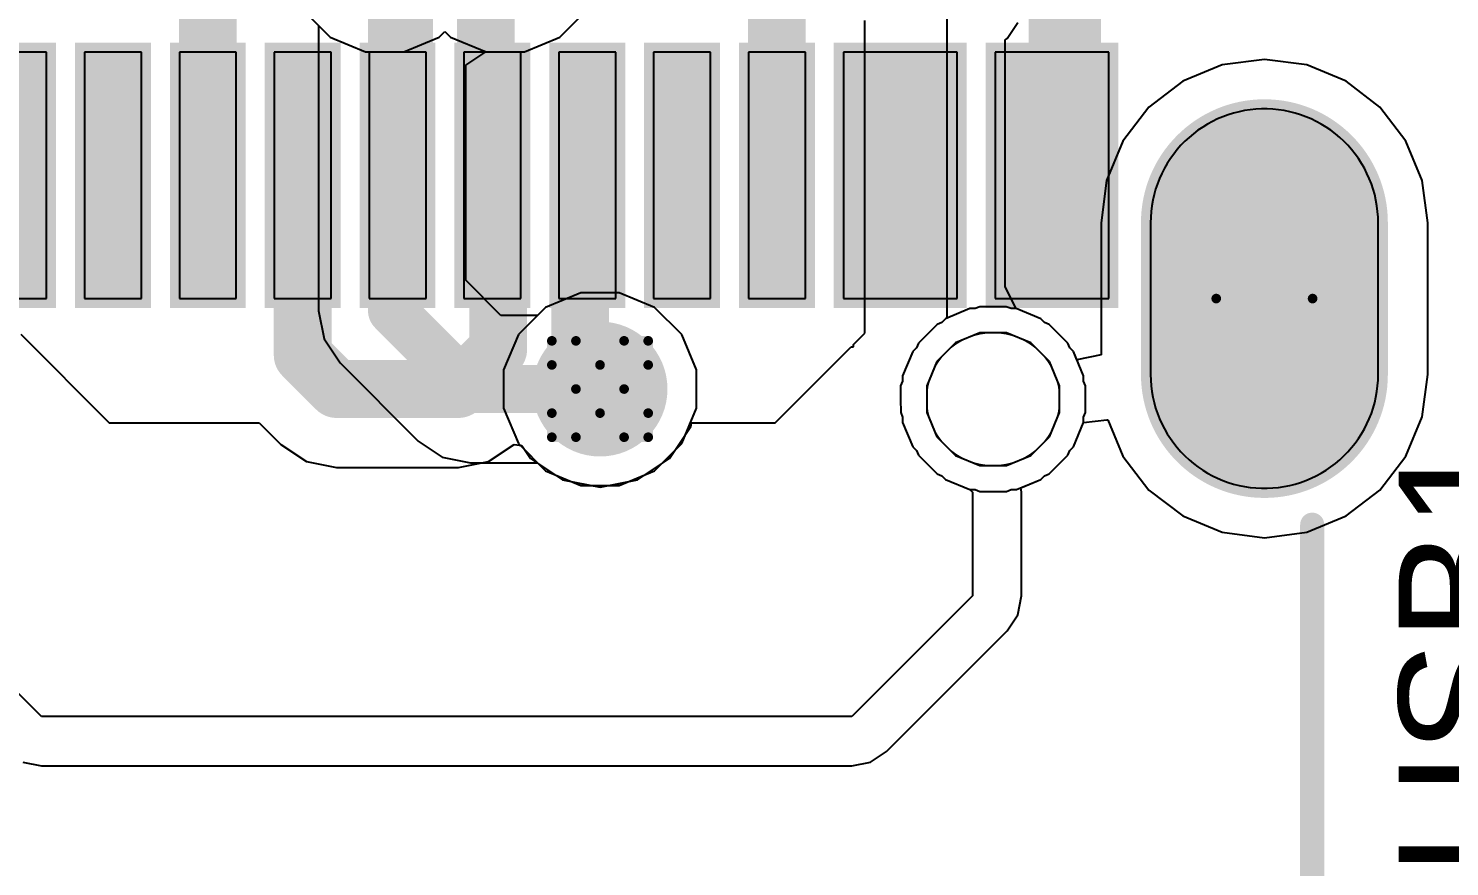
# Model space of a CAD drawing. Header units: inches. Extents: x -13 to 356, y -4 to 120.
# Drawn here: x 8.63 to 16.12, y -0.31 to 4.11 of the extents above; entities that cross this region are included whole.
import ezdxf

# ---------------------------------------------------------------- set-up
doc = ezdxf.new("R2010")
doc.units = ezdxf.units.IN
for name, color, linetype in [('Bottom Layer', 5, 'Continuous'), ('Bottom Solder', 6, 'Continuous'), ('Dimensions', 6, 'Continuous'), ('Drill Drawing', 1, 'Continuous'), ('GND', 16, 'Continuous'), ('Multi-Layer', 9, 'Continuous'), ('Pad Holes', 156, 'Continuous'), ('POWER', 76, 'Continuous'), ('Top Layer', 1, 'Continuous'), ('Top Overlay', 2, 'Continuous'), ('Top Paste', 8, 'Continuous'), ('Top Solder', 216, 'Continuous'), ('Via Holes', 16, 'Continuous')]:
    doc.layers.add(name, color=color, linetype=linetype)
doc.styles.add('Arial', font='', dxfattribs={"height": 0.2})
doc.styles.get('Arial').set_extended_font_data('Arial')

# ---------------------------------------------------------------- blocks, each defined once
blk = doc.blocks.new('KH_TYPE_C_16P_15')
at = {"layer": 'Bottom Layer'}
h = blk.add_hatch(color=5, dxfattribs=at)
edge = h.paths.add_edge_path()
edge.add_arc((4.32, 1.365), 0.6, 180, 360)
edge.add_line((4.92, 1.365), (4.92, 2.165))
edge.add_arc((4.32, 2.165), 0.6, 0, 180)
edge.add_line((3.72, 2.165), (3.72, 1.365))
at = {"layer": 'Bottom Solder'}
h = blk.add_hatch(color=6, dxfattribs=at)
edge = h.paths.add_edge_path()
edge.add_arc((4.32, 1.365), 0.6508, 180, 360)
edge.add_line((4.9708, 1.365), (4.9708, 2.165))
edge.add_arc((4.32, 2.165), 0.6508, 0, 180)
edge.add_line((3.6692, 2.165), (3.6692, 1.365))
at = {"layer": 'GND'}
h = blk.add_hatch(color=16, dxfattribs=at)
edge = h.paths.add_edge_path()
edge.add_arc((4.32, 1.365), 0.6, 180, 360)
edge.add_line((4.92, 1.365), (4.92, 2.165))
edge.add_arc((4.32, 2.165), 0.6, 0, 180)
edge.add_line((3.72, 2.165), (3.72, 1.365))
at = {"layer": 'Multi-Layer'}
h = blk.add_hatch(color=9, dxfattribs=at)
edge = h.paths.add_edge_path()
edge.add_arc((4.32, 1.365), 0.6, 180, 360)
edge.add_line((4.92, 1.365), (4.92, 2.165))
edge.add_arc((4.32, 2.165), 0.6, 0, 180)
edge.add_line((3.72, 2.165), (3.72, 1.365))
at = {"layer": 'Pad Holes'}
h = blk.add_hatch(color=7, dxfattribs=at)
edge = h.paths.add_edge_path()
edge.add_arc((4.3201, 1.2652), 0.35, 180, 360)
edge.add_line((4.6701, 1.2652), (4.6701, 2.2652))
edge.add_arc((4.3201, 2.2652), 0.35, 0, 180)
edge.add_line((3.9701, 2.2652), (3.9701, 1.2652))
at = {"layer": 'POWER'}
h = blk.add_hatch(color=76, dxfattribs=at)
edge = h.paths.add_edge_path()
edge.add_arc((4.32, 1.365), 0.6, 180, 360)
edge.add_line((4.92, 1.365), (4.92, 2.165))
edge.add_arc((4.32, 2.165), 0.6, 0, 180)
edge.add_line((3.72, 2.165), (3.72, 1.365))
at = {"layer": 'Top Layer'}
for points in [[(-2.4, 3.065), (-2.1, 3.065), (-2.1, 1.765), (-2.4, 1.765)], [(-1.9001, 3.065), (-1.6001, 3.065), (-1.6001, 1.765), (-1.9001, 1.765)], [(-1.4, 3.065), (-1.1, 3.065), (-1.1, 1.765), (-1.4, 1.765)], [(-0.9001, 3.065), (-0.6001, 3.065), (-0.6001, 1.765), (-0.9001, 1.765)], [(-0.4, 3.065), (-0.1, 3.065), (-0.1, 1.765), (-0.4, 1.765)], [(0.0999, 3.065), (0.3999, 3.065), (0.3999, 1.765), (0.0999, 1.765)], [(0.6, 3.065), (0.9, 3.065), (0.9, 1.765), (0.6, 1.765)], [(1.0996, 3.065), (1.3996, 3.065), (1.3996, 1.765), (1.0996, 1.765)], [(1.6, 3.065), (1.9, 3.065), (1.9, 1.765), (1.6, 1.765)], [(2.0999, 3.0648), (2.3999, 3.0648), (2.3999, 1.7648), (2.0999, 1.7648)], [(2.4001, 3.0648), (2.7001, 3.0648), (2.7001, 1.7648), (2.4001, 1.7648)], [(2.9, 3.065), (3.2, 3.065), (3.2, 1.765), (2.9, 1.765)], [(3.2, 3.065), (3.5, 3.065), (3.5, 1.765), (3.2, 1.765)]]:
    blk.add_hatch(color=1, dxfattribs=at).paths.add_polyline_path(points)
h = blk.add_hatch(color=1, dxfattribs=at)
edge = h.paths.add_edge_path()
edge.add_arc((4.32, 1.365), 0.6, 180, 360)
edge.add_line((4.92, 1.365), (4.92, 2.165))
edge.add_arc((4.32, 2.165), 0.6, 0, 180)
edge.add_line((3.72, 2.165), (3.72, 1.365))
at = {"layer": 'Top Solder'}
for points in [[(-2.45, 3.115), (-2.05, 3.115), (-2.05, 1.715), (-2.45, 1.715)], [(-1.9501, 3.115), (-1.5501, 3.115), (-1.5501, 1.715), (-1.9501, 1.715)], [(-1.45, 3.115), (-1.05, 3.115), (-1.05, 1.715), (-1.45, 1.715)], [(-0.9501, 3.115), (-0.5501, 3.115), (-0.5501, 1.715), (-0.9501, 1.715)], [(-0.45, 3.115), (-0.05, 3.115), (-0.05, 1.715), (-0.45, 1.715)], [(0.0499, 3.115), (0.4499, 3.115), (0.4499, 1.715), (0.0499, 1.715)], [(0.55, 3.115), (0.95, 3.115), (0.95, 1.715), (0.55, 1.715)], [(1.0496, 3.115), (1.4496, 3.115), (1.4496, 1.715), (1.0496, 1.715)], [(1.55, 3.115), (1.95, 3.115), (1.95, 1.715), (1.55, 1.715)], [(2.0499, 3.1148), (2.4499, 3.1148), (2.4499, 1.7148), (2.0499, 1.7148)], [(2.3501, 3.1148), (2.7501, 3.1148), (2.7501, 1.7148), (2.3501, 1.7148)], [(2.85, 3.115), (3.25, 3.115), (3.25, 1.715), (2.85, 1.715)], [(3.15, 3.115), (3.55, 3.115), (3.55, 1.715), (3.15, 1.715)]]:
    blk.add_hatch(color=216, dxfattribs=at).paths.add_polyline_path(points)
h = blk.add_hatch(color=216, dxfattribs=at)
edge = h.paths.add_edge_path()
edge.add_arc((4.32, 1.365), 0.6508, 180, 360)
edge.add_line((4.9708, 1.365), (4.9708, 2.165))
edge.add_arc((4.32, 2.165), 0.6508, 0, 180)
edge.add_line((3.6692, 2.165), (3.6692, 1.365))
at = {"layer": 'Dimensions'}
for points in [[(3.24, 1.2349, 0.00508, 0.00508, 1), (2.54, 1.2349, 0.00508, 0.00508, 1)], [(2.5387, 1.2349, 0.00254, 0.00254, 1), (2.5412, 1.2349, 0.00254, 0.00254, 1)], [(3.2387, 1.2349, 0.00254, 0.00254, 1), (3.2413, 1.2349, 0.00254, 0.00254, 1)]]:
    blk.add_lwpolyline(points, format="xyseb", close=True, dxfattribs=at)
at = {"layer": 'Multi-Layer'}
for p, q in [((2.8202, 1.585), (2.6916, 1.5316)), ((2.9595, 1.585), (2.8202, 1.585)), ((3.0882, 1.5317), (2.9595, 1.585)), ((2.6916, 1.5316), (2.5931, 1.4332)), ((3.1867, 1.4332), (3.0882, 1.5317)), ((2.5931, 1.4332), (2.5398, 1.3045)), ((3.24, 1.3046), (3.1867, 1.4332)), ((2.5398, 1.3045), (2.5398, 1.2348)), ((3.24, 1.2349), (3.24, 1.3046)), ((2.5398, 1.2348), (2.5399, 1.1652)), ((3.24, 1.2349), (3.24, 1.2349)), ((3.24, 1.1653), (3.24, 1.2349)), ((2.5399, 1.1652), (2.5932, 1.0366)), ((3.1867, 1.0366), (3.24, 1.1653)), ((2.5932, 1.0366), (2.6917, 0.9381)), ((3.0883, 0.9381), (3.1867, 1.0366)), ((2.6917, 0.9381), (2.8203, 0.8848)), ((2.9596, 0.8848), (3.0883, 0.9381)), ((2.8203, 0.8848), (2.9596, 0.8848))]:
    blk.add_line(p, q, dxfattribs=at)
at = {"layer": 'Top Overlay'}
blk.add_lwpolyline([(4.5719, -1.3232, 0.127, 0.127, 0), (4.5719, 0.5731, 0.127, 0.127, 0)], format="xyseb", dxfattribs=at)
blk.add_lwpolyline([(4.5402, 0.5731, 0.0635, 0.0635, 1), (4.6037, 0.5731, 0.0635, 0.0635, 1)], format="xyseb", close=True, dxfattribs=at)
at = {"layer": 'Top Paste'}
for p, q in [((-2.1, 3.0651), (-2.7, 3.0651)), ((-2.1, 1.7651), (-2.1, 3.0651)), ((-1.6001, 3.0651), (-1.9001, 3.0651)), ((-1.9001, 3.0651), (-1.9001, 1.765)), ((-1.6001, 1.765), (-1.6001, 3.0651)), ((-1.1, 3.0651), (-1.4, 3.0651)), ((-1.4, 3.0651), (-1.4, 1.7651)), ((-1.1, 1.7651), (-1.1, 3.0651)), ((-0.6001, 3.0651), (-0.9001, 3.0651)), ((-0.9001, 3.0651), (-0.9001, 1.7651)), ((-0.6001, 1.7651), (-0.6001, 3.0651)), ((-0.1, 3.0651), (-0.4, 3.0651)), ((-0.4, 3.0651), (-0.4, 1.7651)), ((-0.1, 1.7651), (-0.1, 3.0651)), ((0.3999, 3.0651), (0.0999, 3.0651)), ((0.0999, 3.0651), (0.0999, 1.7651)), ((0.3999, 1.7651), (0.3999, 3.0651)), ((0.9, 3.0651), (0.6, 3.0651)), ((0.6, 3.0651), (0.6, 1.7651)), ((0.9, 1.7651), (0.9, 3.0651)), ((1.3996, 3.0651), (1.0996, 3.0651)), ((1.0996, 3.0651), (1.0996, 1.765)), ((1.3996, 1.765), (1.3996, 3.0651)), ((1.9, 3.0651), (1.6, 3.0651)), ((1.6, 3.0651), (1.6, 1.7651)), ((1.9, 1.7651), (1.9, 3.0651)), ((2.7002, 3.0648), (2.1002, 3.0648)), ((2.1002, 3.0648), (2.1002, 1.7648)), ((2.7002, 1.7648), (2.7002, 3.0648)), ((3.5, 3.0651), (2.9, 3.0651)), ((2.9, 3.0651), (2.9, 1.7651)), ((3.5, 1.7651), (3.5, 3.0651)), ((4.0463, 2.699), (4.02, 2.6847)), ((4.0732, 2.712), (4.0463, 2.699)), ((4.1008, 2.7236), (4.0732, 2.712)), ((4.1289, 2.7338), (4.1008, 2.7236)), ((4.1575, 2.7426), (4.1289, 2.7338)), ((4.1865, 2.75), (4.1575, 2.7426)), ((4.2158, 2.7559), (4.1865, 2.75)), ((4.2454, 2.7604), (4.2158, 2.7559)), ((4.2752, 2.7634), (4.2454, 2.7604)), ((4.305, 2.7649), (4.2752, 2.7634)), ((4.335, 2.7649), (4.305, 2.7649)), ((4.3648, 2.7634), (4.335, 2.7649)), ((4.3946, 2.7604), (4.3648, 2.7634)), ((4.4242, 2.7559), (4.3946, 2.7604)), ((4.4535, 2.75), (4.4242, 2.7559)), ((4.4825, 2.7426), (4.4535, 2.75)), ((4.5111, 2.7338), (4.4825, 2.7426)), ((4.5392, 2.7236), (4.5111, 2.7338)), ((4.5668, 2.712), (4.5392, 2.7236)), ((4.5937, 2.699), (4.5668, 2.712)), ((4.62, 2.6847), (4.5937, 2.699)), ((3.9459, 2.6341), (3.923, 2.6149)), ((3.9698, 2.6522), (3.9459, 2.6341)), ((3.9945, 2.6691), (3.9698, 2.6522)), ((4.02, 2.6847), (3.9945, 2.6691)), ((4.6455, 2.6691), (4.62, 2.6847)), ((4.6702, 2.6522), (4.6455, 2.6691)), ((4.6941, 2.6341), (4.6702, 2.6522)), ((4.717, 2.6149), (4.6941, 2.6341)), ((3.8604, 2.5507), (3.8417, 2.5273)), ((3.8802, 2.5731), (3.8604, 2.5507)), ((3.901, 2.5946), (3.8802, 2.5731)), ((3.923, 2.6149), (3.901, 2.5946)), ((4.7389, 2.5946), (4.717, 2.6149)), ((4.7598, 2.5731), (4.7389, 2.5946)), ((4.7796, 2.5507), (4.7598, 2.5731)), ((4.7983, 2.5273), (4.7796, 2.5507)), ((3.808, 2.4779), (3.7931, 2.452)), ((3.8243, 2.503), (3.808, 2.4779)), ((3.8417, 2.5273), (3.8243, 2.503)), ((4.8157, 2.503), (4.7983, 2.5273)), ((4.832, 2.4779), (4.8157, 2.503)), ((4.8469, 2.452), (4.832, 2.4779)), ((3.7671, 2.3981), (3.7562, 2.3703)), ((3.7794, 2.4254), (3.7671, 2.3981)), ((3.7931, 2.452), (3.7794, 2.4254)), ((4.8606, 2.4254), (4.8469, 2.452)), ((4.8729, 2.3981), (4.8606, 2.4254)), ((4.8838, 2.3703), (4.8729, 2.3981)), ((3.7466, 2.3419), (3.7385, 2.3131)), ((3.7562, 2.3703), (3.7466, 2.3419)), ((4.8933, 2.3419), (4.8838, 2.3703)), ((4.9015, 2.3131), (4.8933, 2.3419)), ((3.7267, 2.2545), (3.723, 2.2248)), ((3.7319, 2.2839), (3.7267, 2.2545)), ((3.7385, 2.3131), (3.7319, 2.2839)), ((4.9081, 2.2839), (4.9015, 2.3131)), ((4.9133, 2.2545), (4.9081, 2.2839)), ((4.917, 2.2248), (4.9133, 2.2545)), ((3.7207, 2.1949), (3.72, 2.165)), ((3.723, 2.2248), (3.7207, 2.1949)), ((4.9193, 2.1949), (4.917, 2.2248)), ((4.92, 2.165), (4.9193, 2.1949)), ((3.72, 2.165), (3.72, 1.365)), ((4.92, 1.365), (4.92, 2.165)), ((-2.4, 1.7651), (-2.1, 1.7651)), ((-1.9001, 1.765), (-1.6001, 1.765)), ((-1.4, 1.7651), (-1.1, 1.7651)), ((-0.9001, 1.7651), (-0.6001, 1.7651)), ((-0.4, 1.7651), (-0.1, 1.7651)), ((0.0999, 1.7651), (0.3999, 1.7651)), ((0.6, 1.7651), (0.9, 1.7651)), ((1.0996, 1.765), (1.3996, 1.765)), ((1.6, 1.7651), (1.9, 1.7651)), ((2.1002, 1.7648), (2.4002, 1.7648)), ((2.4002, 1.7648), (2.7002, 1.7648)), ((2.9, 1.7651), (3.2, 1.7651)), ((3.2, 1.7651), (3.5, 1.7651)), ((3.72, 1.365), (3.7207, 1.3352)), ((4.9193, 1.3352), (4.92, 1.365)), ((3.7207, 1.3352), (3.723, 1.3053)), ((3.723, 1.3053), (3.7267, 1.2756)), ((3.7267, 1.2756), (3.7319, 1.2461)), ((4.9081, 1.2461), (4.9133, 1.2756)), ((4.9133, 1.2756), (4.917, 1.3053)), ((4.917, 1.3053), (4.9193, 1.3352)), ((3.7319, 1.2461), (3.7385, 1.217)), ((3.7385, 1.217), (3.7466, 1.1882)), ((4.8933, 1.1882), (4.9015, 1.217)), ((4.9015, 1.217), (4.9081, 1.2461)), ((3.7466, 1.1882), (3.7562, 1.1598)), ((3.7562, 1.1598), (3.7671, 1.132)), ((3.7671, 1.132), (3.7794, 1.1047)), ((4.8606, 1.1047), (4.8729, 1.132)), ((4.8729, 1.132), (4.8838, 1.1598)), ((4.8838, 1.1598), (4.8933, 1.1882)), ((3.7794, 1.1047), (3.7931, 1.0781)), ((3.7931, 1.0781), (3.808, 1.0522)), ((3.808, 1.0522), (3.8243, 1.027)), ((4.8157, 1.027), (4.832, 1.0522)), ((4.832, 1.0522), (4.8469, 1.0781)), ((4.8469, 1.0781), (4.8606, 1.1047)), ((3.8243, 1.027), (3.8417, 1.0028)), ((3.8417, 1.0028), (3.8604, 0.9794)), ((3.8604, 0.9794), (3.8802, 0.9569)), ((4.7598, 0.9569), (4.7796, 0.9794)), ((4.7796, 0.9794), (4.7983, 1.0028)), ((4.7983, 1.0028), (4.8157, 1.027)), ((3.8802, 0.9569), (3.901, 0.9355)), ((3.901, 0.9355), (3.923, 0.9152)), ((3.923, 0.9152), (3.9459, 0.896)), ((4.6941, 0.896), (4.717, 0.9152)), ((4.717, 0.9152), (4.7389, 0.9355)), ((4.7389, 0.9355), (4.7598, 0.9569)), ((3.9459, 0.896), (3.9698, 0.8779)), ((3.9698, 0.8779), (3.9945, 0.861)), ((3.9945, 0.861), (4.02, 0.8454)), ((4.02, 0.8454), (4.0463, 0.8311)), ((4.0463, 0.8311), (4.0732, 0.8181)), ((4.5668, 0.8181), (4.5937, 0.8311)), ((4.5937, 0.8311), (4.62, 0.8454)), ((4.62, 0.8454), (4.6455, 0.861)), ((4.6455, 0.861), (4.6702, 0.8779)), ((4.6702, 0.8779), (4.6941, 0.896)), ((4.0732, 0.8181), (4.1008, 0.8065)), ((4.1008, 0.8065), (4.1289, 0.7963)), ((4.1289, 0.7963), (4.1575, 0.7875)), ((4.1575, 0.7875), (4.1865, 0.7801)), ((4.1865, 0.7801), (4.2158, 0.7742)), ((4.2158, 0.7742), (4.2454, 0.7697)), ((4.2454, 0.7697), (4.2752, 0.7667)), ((4.2752, 0.7667), (4.305, 0.7652)), ((4.305, 0.7652), (4.335, 0.7652)), ((4.335, 0.7652), (4.3648, 0.7667)), ((4.3648, 0.7667), (4.3946, 0.7697)), ((4.3946, 0.7697), (4.4242, 0.7742)), ((4.4242, 0.7742), (4.4535, 0.7801)), ((4.4535, 0.7801), (4.4825, 0.7875)), ((4.4825, 0.7875), (4.5111, 0.7963)), ((4.5111, 0.7963), (4.5392, 0.8065)), ((4.5392, 0.8065), (4.5668, 0.8181))]:
    blk.add_line(p, q, dxfattribs=at)

msp = doc.modelspace()

# ---------------------------------------------------------------- hatches: boundary and pattern name
at = {"layer": 'Bottom Layer'}
h = msp.add_hatch(color=5, dxfattribs=at)
edge = h.paths.add_edge_path()
edge.add_arc((11.6452, 2.2098), 0.254, 0, 360)
at = {"layer": 'Bottom Solder'}
h = msp.add_hatch(color=6, dxfattribs=at)
edge = h.paths.add_edge_path()
edge.add_arc((11.6452, 2.2098), 0.3556, 0, 360)
at = {"layer": 'GND'}
h = msp.add_hatch(color=16, dxfattribs=at)
edge = h.paths.add_edge_path()
edge.add_arc((11.6452, 2.2098), 0.254, 0, 360)
at = {"layer": 'POWER'}
h = msp.add_hatch(color=76, dxfattribs=at)
edge = h.paths.add_edge_path()
edge.add_arc((11.6452, 2.2098), 0.254, 0, 360)
at = {"layer": 'Top Layer'}
msp.add_hatch(color=1, dxfattribs=at).paths.add_polyline_path([(13.8777, 2.9464), (14.1777, 2.9464), (14.1777, 3.9866), (13.8777, 3.9866)])
h = msp.add_hatch(color=1, dxfattribs=at)
edge = h.paths.add_edge_path()
edge.add_arc((11.6452, 2.2098), 0.254, 0, 360)
at = {"layer": 'Top Solder'}
h = msp.add_hatch(color=216, dxfattribs=at)
edge = h.paths.add_edge_path()
edge.add_arc((11.6452, 2.2098), 0.3556, 0, 360)
at = {"layer": 'Via Holes'}
h = msp.add_hatch(color=7, dxfattribs=at)
edge = h.paths.add_edge_path()
edge.add_arc((11.6452, 2.2098), 0.127, 0, 360)

# ---------------------------------------------------------------- linework, layer by layer
at = {"layer": 'Bottom Layer'}
for p, q in [((11.433, 4.0651), (11.5759, 4.208)), ((10.1606, 4.127), (10.1606, 2.6226)), ((11.2463, 3.9878), (11.433, 4.0651)), ((10.9376, 3.9177), (11.0432, 3.9882)), ((11.0432, 3.9882), (11.0442, 3.9878)), ((11.0442, 3.9878), (11.2463, 3.9878)), ((10.9376, 2.7835), (10.9376, 3.9177)), ((11.1228, 2.5983), (10.9376, 2.7835)), ((11.5442, 2.7178), (11.3575, 2.6405)), ((11.7463, 2.7178), (11.5442, 2.7178)), ((11.933, 2.6405), (11.7463, 2.7178)), ((10.1606, 2.6226), (10.1902, 2.4739)), ((11.3575, 2.6405), (11.3153, 2.5983)), ((12.0759, 2.4976), (11.933, 2.6405)), ((13.5954, 2.6335), (13.4667, 2.5801)), ((13.6227, 2.6335), (13.5954, 2.6335)), ((13.648, 2.6439), (13.6227, 2.6335)), ((13.7872, 2.644), (13.648, 2.6439)), ((13.8125, 2.6335), (13.7872, 2.644)), ((13.8399, 2.6335), (13.8125, 2.6335)), ((13.9685, 2.5802), (13.8399, 2.6335)), ((11.3153, 2.5983), (11.1228, 2.5983)), ((13.4221, 2.5503), (13.3237, 2.4519)), ((13.4474, 2.5608), (13.4221, 2.5503)), ((13.4667, 2.5801), (13.4474, 2.5608)), ((13.9879, 2.5609), (13.9685, 2.5802)), ((14.0131, 2.5504), (13.9879, 2.5609)), ((14.1116, 2.452), (14.0131, 2.5504)), ((10.1902, 2.4739), (10.2744, 2.3479)), ((12.1532, 2.3108), (12.0759, 2.4976)), ((13.2939, 2.4072), (13.2406, 2.2786)), ((13.3132, 2.4266), (13.2939, 2.4072)), ((13.3237, 2.4519), (13.3132, 2.4266)), ((14.1221, 2.4267), (14.1116, 2.452)), ((14.1414, 2.4074), (14.1221, 2.4267)), ((14.1947, 2.2787), (14.1414, 2.4074)), ((10.2744, 2.3479), (10.6872, 1.9351)), ((12.1532, 2.1088), (12.1532, 2.3108)), ((13.2406, 2.2512), (13.2301, 2.226)), ((13.2406, 2.2786), (13.2406, 2.2512)), ((14.1947, 2.2514), (14.1947, 2.2787)), ((14.2052, 2.2261), (14.1947, 2.2514)), ((13.2301, 2.226), (13.2301, 2.1563)), ((14.2052, 2.1565), (14.2052, 2.2261)), ((12.0759, 1.922), (12.1532, 2.1088)), ((13.2301, 2.1563), (13.2302, 2.0867)), ((14.2052, 2.0868), (14.2052, 2.1565)), ((13.2302, 2.0867), (13.2406, 2.0614)), ((13.2406, 2.0614), (13.2406, 2.0341)), ((13.2406, 2.0341), (13.2939, 1.9054)), ((14.1415, 1.9056), (14.1948, 2.0342)), ((14.1948, 2.0616), (14.2052, 2.0868)), ((14.1948, 2.0342), (14.1948, 2.0616)), ((10.6872, 1.9351), (10.8132, 1.8509)), ((11.933, 1.7791), (12.0759, 1.922)), ((13.2939, 1.9054), (13.3133, 1.8861)), ((13.3133, 1.8861), (13.3237, 1.8608)), ((14.1117, 1.861), (14.1222, 1.8862)), ((14.1222, 1.8862), (14.1415, 1.9056)), ((10.8132, 1.8509), (10.9619, 1.8213)), ((10.9619, 1.8213), (11.3153, 1.8213)), ((11.3153, 1.8213), (11.3575, 1.7791)), ((13.3237, 1.8608), (13.4222, 1.7624)), ((14.0132, 1.7625), (14.1117, 1.861)), ((11.3575, 1.7791), (11.5442, 1.7018)), ((11.7463, 1.7018), (11.933, 1.7791)), ((13.4222, 1.7624), (13.4475, 1.7519)), ((13.4475, 1.7519), (13.4668, 1.7326)), ((13.4668, 1.7326), (13.5955, 1.6793)), ((13.84, 1.6794), (13.9686, 1.7327)), ((13.9686, 1.7327), (13.988, 1.752)), ((13.988, 1.752), (14.0132, 1.7625)), ((11.5442, 1.7018), (11.7463, 1.7018)), ((13.5955, 1.6793), (13.6229, 1.6793)), ((13.6229, 1.6793), (13.6481, 1.6689)), ((13.6481, 1.6689), (13.7874, 1.6689)), ((13.7874, 1.6689), (13.8126, 1.6793)), ((13.8126, 1.6793), (13.84, 1.6794))]:
    msp.add_line(p, q, dxfattribs=at)
for points in [[(10.5491, 2.6226, 0.254, 0.254, 0), (10.5491, 4.4569, 0.254, 0.254, 0)], [(10.5491, 2.6226, 0.254, 0.254, 0), (10.9619, 2.2098, 0.254, 0.254, 0)], [(10.9619, 2.2098, 0.254, 0.254, 0), (11.6452, 2.2098, 0.254, 0.254, 0)]]:
    msp.add_lwpolyline(points, format="xyseb", dxfattribs=at)
for points in [[(10.4856, 2.6226, 0.127, 0.127, 1), (10.6126, 2.6226, 0.127, 0.127, 1)], [(10.4856, 2.6226, 0.127, 0.127, 1), (10.6126, 2.6226, 0.127, 0.127, 1)], [(10.8984, 2.2098, 0.127, 0.127, 1), (11.0254, 2.2098, 0.127, 0.127, 1)], [(10.8984, 2.2098, 0.127, 0.127, 1), (11.0254, 2.2098, 0.127, 0.127, 1)], [(11.5817, 2.2098, 0.127, 0.127, 1), (11.7087, 2.2098, 0.127, 0.127, 1)]]:
    msp.add_lwpolyline(points, format="xyseb", close=True, dxfattribs=at)
at = {"layer": 'Drill Drawing'}
for points in [[(15.4018, 2.6867, 0.0508, 0.0508, 1), (14.8938, 2.6867, 0.0508, 0.0508, 1)], [(14.8811, 2.6867, 0.0254, 0.0254, 1), (14.9065, 2.6867, 0.0254, 0.0254, 1)], [(15.3891, 2.6867, 0.0254, 0.0254, 1), (15.4145, 2.6867, 0.0254, 0.0254, 1)], [(11.3785, 2.4638, 0.0254, 0.0254, 1), (11.4039, 2.4638, 0.0254, 0.0254, 1)], [(11.3785, 2.4638, 0.0254, 0.0254, 1), (11.4039, 2.4638, 0.0254, 0.0254, 1)], [(11.5055, 2.4638, 0.0254, 0.0254, 1), (11.5309, 2.4638, 0.0254, 0.0254, 1)], [(11.5055, 2.4638, 0.0254, 0.0254, 1), (11.5309, 2.4638, 0.0254, 0.0254, 1)], [(11.7595, 2.4638, 0.0254, 0.0254, 1), (11.7849, 2.4638, 0.0254, 0.0254, 1)], [(11.7595, 2.4638, 0.0254, 0.0254, 1), (11.7849, 2.4638, 0.0254, 0.0254, 1)], [(11.8865, 2.4638, 0.0254, 0.0254, 1), (11.9119, 2.4638, 0.0254, 0.0254, 1)], [(11.8865, 2.4638, 0.0254, 0.0254, 1), (11.9119, 2.4638, 0.0254, 0.0254, 1)], [(11.3785, 2.3368, 0.0254, 0.0254, 1), (11.4039, 2.3368, 0.0254, 0.0254, 1)], [(11.3785, 2.3368, 0.0254, 0.0254, 1), (11.4039, 2.3368, 0.0254, 0.0254, 1)], [(11.6325, 2.3368, 0.0254, 0.0254, 1), (11.6579, 2.3368, 0.0254, 0.0254, 1)], [(11.6325, 2.3368, 0.0254, 0.0254, 1), (11.6579, 2.3368, 0.0254, 0.0254, 1)], [(11.8865, 2.3368, 0.0254, 0.0254, 1), (11.9119, 2.3368, 0.0254, 0.0254, 1)], [(11.8865, 2.3368, 0.0254, 0.0254, 1), (11.9119, 2.3368, 0.0254, 0.0254, 1)], [(11.5055, 2.2098, 0.0254, 0.0254, 1), (11.5309, 2.2098, 0.0254, 0.0254, 1)], [(11.5055, 2.2098, 0.0254, 0.0254, 1), (11.5309, 2.2098, 0.0254, 0.0254, 1)], [(11.7595, 2.2098, 0.0254, 0.0254, 1), (11.7849, 2.2098, 0.0254, 0.0254, 1)], [(11.7595, 2.2098, 0.0254, 0.0254, 1), (11.7849, 2.2098, 0.0254, 0.0254, 1)], [(11.3785, 2.0828, 0.0254, 0.0254, 1), (11.4039, 2.0828, 0.0254, 0.0254, 1)], [(11.3785, 2.0828, 0.0254, 0.0254, 1), (11.4039, 2.0828, 0.0254, 0.0254, 1)], [(11.6325, 2.0828, 0.0254, 0.0254, 1), (11.6579, 2.0828, 0.0254, 0.0254, 1)], [(11.6325, 2.0828, 0.0254, 0.0254, 1), (11.6579, 2.0828, 0.0254, 0.0254, 1)], [(11.8865, 2.0828, 0.0254, 0.0254, 1), (11.9119, 2.0828, 0.0254, 0.0254, 1)], [(11.8865, 2.0828, 0.0254, 0.0254, 1), (11.9119, 2.0828, 0.0254, 0.0254, 1)], [(11.3785, 1.9558, 0.0254, 0.0254, 1), (11.4039, 1.9558, 0.0254, 0.0254, 1)], [(11.3785, 1.9558, 0.0254, 0.0254, 1), (11.4039, 1.9558, 0.0254, 0.0254, 1)], [(11.5055, 1.9558, 0.0254, 0.0254, 1), (11.5309, 1.9558, 0.0254, 0.0254, 1)], [(11.5055, 1.9558, 0.0254, 0.0254, 1), (11.5309, 1.9558, 0.0254, 0.0254, 1)], [(11.7595, 1.9558, 0.0254, 0.0254, 1), (11.7849, 1.9558, 0.0254, 0.0254, 1)], [(11.7595, 1.9558, 0.0254, 0.0254, 1), (11.7849, 1.9558, 0.0254, 0.0254, 1)], [(11.8865, 1.9558, 0.0254, 0.0254, 1), (11.9119, 1.9558, 0.0254, 0.0254, 1)], [(11.8865, 1.9558, 0.0254, 0.0254, 1), (11.9119, 1.9558, 0.0254, 0.0254, 1)]]:
    msp.add_lwpolyline(points, format="xyseb", close=True, dxfattribs=at)
for points in [[(11.3912, 2.3368, 0.0508, 0.0508, 0), (11.3912, 2.4638, 0.0508, 0.0508, 0)], [(11.3912, 2.4638, 0.0508, 0.0508, 0), (11.5182, 2.4638, 0.0508, 0.0508, 0)], [(11.5182, 2.4638, 0.0508, 0.0508, 0), (11.6452, 2.3368, 0.0508, 0.0508, 0)], [(11.6452, 2.3368, 0.0508, 0.0508, 0), (11.7722, 2.4638, 0.0508, 0.0508, 0)], [(11.7722, 2.4638, 0.0508, 0.0508, 0), (11.8992, 2.4638, 0.0508, 0.0508, 0)], [(11.8992, 2.3368, 0.0508, 0.0508, 0), (11.8992, 2.4638, 0.0508, 0.0508, 0)], [(11.3912, 2.3368, 0.0508, 0.0508, 0), (11.5182, 2.2098, 0.0508, 0.0508, 0)], [(11.7722, 2.2098, 0.0508, 0.0508, 0), (11.8992, 2.3368, 0.0508, 0.0508, 0)], [(11.3912, 2.0828, 0.0508, 0.0508, 0), (11.5182, 2.2098, 0.0508, 0.0508, 0)], [(11.7722, 2.2098, 0.0508, 0.0508, 0), (11.8992, 2.0828, 0.0508, 0.0508, 0)], [(11.3912, 1.9558, 0.0508, 0.0508, 0), (11.3912, 2.0828, 0.0508, 0.0508, 0)], [(11.5182, 1.9558, 0.0508, 0.0508, 0), (11.6452, 2.0828, 0.0508, 0.0508, 0)], [(11.6452, 2.0828, 0.0508, 0.0508, 0), (11.7722, 1.9558, 0.0508, 0.0508, 0)], [(11.8992, 1.9558, 0.0508, 0.0508, 0), (11.8992, 2.0828, 0.0508, 0.0508, 0)], [(11.3912, 1.9558, 0.0508, 0.0508, 0), (11.5182, 1.9558, 0.0508, 0.0508, 0)], [(11.7722, 1.9558, 0.0508, 0.0508, 0), (11.8992, 1.9558, 0.0508, 0.0508, 0)]]:
    msp.add_lwpolyline(points, format="xyseb", dxfattribs=at)
at = {"layer": 'GND'}
for p, q in [((10.0796, 4.208), (10.2225, 4.0651)), ((11.433, 4.0651), (11.5759, 4.208)), ((10.2225, 4.0651), (10.4092, 3.9878)), ((10.6113, 3.9878), (10.798, 4.0651)), ((10.798, 4.0651), (10.8277, 4.0949)), ((10.8277, 4.0949), (10.8575, 4.0651)), ((10.8575, 4.0651), (11.0442, 3.9878)), ((11.2463, 3.9878), (11.433, 4.0651)), ((10.4092, 3.9878), (10.6113, 3.9878)), ((11.0442, 3.9878), (11.2463, 3.9878)), ((11.5442, 2.7178), (11.3575, 2.6405)), ((11.7463, 2.7178), (11.5442, 2.7178)), ((11.933, 2.6405), (11.7463, 2.7178)), ((11.3575, 2.6405), (11.2146, 2.4976)), ((12.0759, 2.4976), (11.933, 2.6405)), ((13.5954, 2.6335), (13.4667, 2.5801)), ((13.6227, 2.6335), (13.5954, 2.6335)), ((13.648, 2.6439), (13.6227, 2.6335)), ((13.7872, 2.644), (13.648, 2.6439)), ((13.8125, 2.6335), (13.7872, 2.644)), ((13.8399, 2.6335), (13.8125, 2.6335)), ((13.9685, 2.5802), (13.8399, 2.6335)), ((13.4221, 2.5503), (13.3237, 2.4519)), ((13.4474, 2.5608), (13.4221, 2.5503)), ((13.4667, 2.5801), (13.4474, 2.5608)), ((13.9879, 2.5609), (13.9685, 2.5802)), ((14.0131, 2.5504), (13.9879, 2.5609)), ((14.1116, 2.452), (14.0131, 2.5504)), ((11.2146, 2.4976), (11.1372, 2.3108)), ((12.1532, 2.3108), (12.0759, 2.4976)), ((13.2939, 2.4072), (13.2406, 2.2786)), ((13.3132, 2.4266), (13.2939, 2.4072)), ((13.3237, 2.4519), (13.3132, 2.4266)), ((14.1221, 2.4267), (14.1116, 2.452)), ((14.1414, 2.4074), (14.1221, 2.4267)), ((14.1947, 2.2787), (14.1414, 2.4074)), ((11.1372, 2.3108), (11.1372, 2.1088)), ((12.1532, 2.1088), (12.1532, 2.3108)), ((13.2406, 2.2512), (13.2301, 2.226)), ((13.2406, 2.2786), (13.2406, 2.2512)), ((14.1947, 2.2514), (14.1947, 2.2787)), ((14.2052, 2.2261), (14.1947, 2.2514)), ((13.2301, 2.226), (13.2301, 2.1563)), ((14.2052, 2.1565), (14.2052, 2.2261)), ((11.1372, 2.1088), (11.2146, 1.922)), ((12.0759, 1.922), (12.1532, 2.1088)), ((13.2301, 2.1563), (13.2302, 2.0867)), ((14.2052, 2.0868), (14.2052, 2.1565)), ((13.2302, 2.0867), (13.2406, 2.0614)), ((13.2406, 2.0614), (13.2406, 2.0341)), ((13.2406, 2.0341), (13.2939, 1.9054)), ((14.1415, 1.9056), (14.1948, 2.0342)), ((14.1948, 2.0616), (14.2052, 2.0868)), ((14.1948, 2.0342), (14.1948, 2.0616)), ((11.2146, 1.922), (11.3575, 1.7791)), ((11.933, 1.7791), (12.0759, 1.922)), ((13.2939, 1.9054), (13.3133, 1.8861)), ((13.3133, 1.8861), (13.3237, 1.8608)), ((14.1117, 1.861), (14.1222, 1.8862)), ((14.1222, 1.8862), (14.1415, 1.9056)), ((13.3237, 1.8608), (13.4222, 1.7624)), ((14.0132, 1.7625), (14.1117, 1.861)), ((11.3575, 1.7791), (11.5442, 1.7018)), ((11.7463, 1.7018), (11.933, 1.7791)), ((13.4222, 1.7624), (13.4475, 1.7519)), ((13.4475, 1.7519), (13.4668, 1.7326)), ((13.4668, 1.7326), (13.5955, 1.6793)), ((13.84, 1.6794), (13.9686, 1.7327)), ((13.9686, 1.7327), (13.988, 1.752)), ((13.988, 1.752), (14.0132, 1.7625)), ((11.5442, 1.7018), (11.7463, 1.7018)), ((13.5955, 1.6793), (13.6229, 1.6793)), ((13.6229, 1.6793), (13.6481, 1.6689)), ((13.6481, 1.6689), (13.7874, 1.6689)), ((13.7874, 1.6689), (13.8126, 1.6793)), ((13.8126, 1.6793), (13.84, 1.6794))]:
    msp.add_line(p, q, dxfattribs=at)
at = {"layer": 'POWER'}
for p, q in [((10.0796, 4.208), (10.2225, 4.0651)), ((11.433, 4.0651), (11.5759, 4.208)), ((10.2225, 4.0651), (10.4092, 3.9878)), ((10.6113, 3.9878), (10.798, 4.0651)), ((10.798, 4.0651), (10.8277, 4.0949)), ((10.8277, 4.0949), (10.8575, 4.0651)), ((10.8575, 4.0651), (11.0442, 3.9878)), ((11.2463, 3.9878), (11.433, 4.0651)), ((10.4092, 3.9878), (10.6113, 3.9878)), ((11.0442, 3.9878), (11.2463, 3.9878)), ((14.9248, 3.9186), (14.7171, 3.8325)), ((15.1478, 3.9479), (14.9248, 3.9186)), ((15.3707, 3.9186), (15.1478, 3.9479)), ((15.5784, 3.8325), (15.3707, 3.9186)), ((14.7171, 3.8325), (14.5387, 3.6956)), ((15.7568, 3.6956), (15.5784, 3.8325)), ((14.5387, 3.6956), (14.4018, 3.5172)), ((15.8937, 3.5172), (15.7568, 3.6956)), ((14.4018, 3.5172), (14.3157, 3.3095)), ((15.9798, 3.3095), (15.8937, 3.5172)), ((14.3157, 3.3095), (14.2864, 3.0866)), ((16.0091, 3.0866), (15.9798, 3.3095)), ((14.2864, 3.0866), (14.2864, 2.3893)), ((16.0091, 2.2866), (16.0091, 3.0866)), ((11.5442, 2.7178), (11.3575, 2.6405)), ((11.7463, 2.7178), (11.5442, 2.7178)), ((11.933, 2.6405), (11.7463, 2.7178)), ((11.3575, 2.6405), (11.2146, 2.4976)), ((12.0759, 2.4976), (11.933, 2.6405)), ((13.5954, 2.6335), (13.4667, 2.5801)), ((13.6227, 2.6335), (13.5954, 2.6335)), ((13.648, 2.6439), (13.6227, 2.6335)), ((13.7872, 2.644), (13.648, 2.6439)), ((13.8125, 2.6335), (13.7872, 2.644)), ((13.8399, 2.6335), (13.8125, 2.6335)), ((13.9685, 2.5802), (13.8399, 2.6335)), ((13.4221, 2.5503), (13.3237, 2.4519)), ((13.4474, 2.5608), (13.4221, 2.5503)), ((13.4667, 2.5801), (13.4474, 2.5608)), ((13.9879, 2.5609), (13.9685, 2.5802)), ((14.0131, 2.5504), (13.9879, 2.5609)), ((14.1116, 2.452), (14.0131, 2.5504)), ((11.2146, 2.4976), (11.1372, 2.3108)), ((12.1532, 2.3108), (12.0759, 2.4976)), ((13.2939, 2.4072), (13.2406, 2.2786)), ((13.3132, 2.4266), (13.2939, 2.4072)), ((13.3237, 2.4519), (13.3132, 2.4266)), ((14.1221, 2.4267), (14.1116, 2.452)), ((14.1414, 2.4074), (14.1221, 2.4267)), ((14.1594, 2.364), (14.1414, 2.4074)), ((14.2864, 2.3893), (14.1594, 2.364)), ((11.1372, 2.3108), (11.1372, 2.1088)), ((12.1532, 2.1088), (12.1532, 2.3108)), ((13.2406, 2.2512), (13.2301, 2.226)), ((13.2406, 2.2786), (13.2406, 2.2512)), ((15.9798, 2.0636), (16.0091, 2.2866)), ((13.2301, 2.226), (13.2301, 2.1563)), ((11.1372, 2.1088), (11.2146, 1.922)), ((12.0759, 1.922), (12.1532, 2.1088)), ((13.2301, 2.1563), (13.2302, 2.0867)), ((13.2302, 2.0867), (13.2406, 2.0614)), ((13.2406, 2.0614), (13.2406, 2.0341)), ((13.2406, 2.0341), (13.2939, 1.9054)), ((14.1415, 1.9056), (14.1948, 2.0342)), ((14.1948, 2.0342), (14.3178, 2.048)), ((14.3178, 2.048), (14.3226, 2.0471)), ((14.3226, 2.0471), (14.4018, 1.8559)), ((15.8937, 1.8559), (15.9798, 2.0636)), ((11.2146, 1.922), (11.3575, 1.7791)), ((11.933, 1.7791), (12.0759, 1.922)), ((13.2939, 1.9054), (13.3133, 1.8861)), ((13.3133, 1.8861), (13.3237, 1.8608)), ((14.1117, 1.861), (14.1222, 1.8862)), ((14.1222, 1.8862), (14.1415, 1.9056)), ((13.3237, 1.8608), (13.4222, 1.7624)), ((14.0132, 1.7625), (14.1117, 1.861)), ((14.4018, 1.8559), (14.5387, 1.6775)), ((15.7568, 1.6775), (15.8937, 1.8559)), ((11.3575, 1.7791), (11.5442, 1.7018)), ((11.7463, 1.7018), (11.933, 1.7791)), ((13.4222, 1.7624), (13.4475, 1.7519)), ((13.4475, 1.7519), (13.4668, 1.7326)), ((13.4668, 1.7326), (13.5955, 1.6793)), ((13.84, 1.6794), (13.9686, 1.7327)), ((13.9686, 1.7327), (13.988, 1.752)), ((13.988, 1.752), (14.0132, 1.7625)), ((11.5442, 1.7018), (11.7463, 1.7018)), ((13.5955, 1.6793), (13.6229, 1.6793)), ((13.6229, 1.6793), (13.6481, 1.6689)), ((13.6481, 1.6689), (13.7874, 1.6689)), ((13.7874, 1.6689), (13.8126, 1.6793)), ((13.8126, 1.6793), (13.84, 1.6794)), ((14.5387, 1.6775), (14.7171, 1.5406)), ((15.5784, 1.5406), (15.7568, 1.6775)), ((14.7171, 1.5406), (14.9248, 1.4545)), ((15.3707, 1.4545), (15.5784, 1.5406)), ((14.9248, 1.4545), (15.1478, 1.4252)), ((15.1478, 1.4252), (15.3707, 1.4545))]:
    msp.add_line(p, q, dxfattribs=at)
at = {"layer": 'Top Layer'}
for p, q in [((13.4738, 4.2405), (13.4738, 2.5831)), ((13.0411, 2.5045), (13.0411, 4.1529)), ((13.7922, 4.0574), (13.8483, 4.1414)), ((13.7819, 4.0505), (13.7922, 4.0574)), ((13.7819, 2.7478), (13.7819, 4.0505)), ((13.8399, 2.6335), (13.7819, 2.7478)), ((13.9685, 2.5802), (13.8399, 2.6335)), ((13.4221, 2.5503), (13.3237, 2.4519)), ((13.4474, 2.5608), (13.4221, 2.5503)), ((13.4667, 2.5801), (13.4474, 2.5608)), ((13.4738, 2.5831), (13.4667, 2.5801)), ((13.9879, 2.5609), (13.9685, 2.5802)), ((14.0131, 2.5504), (13.9879, 2.5609)), ((14.1116, 2.452), (14.0131, 2.5504)), ((8.5921, 2.4982), (9.0583, 2.032)), ((12.9818, 2.4452), (13.0411, 2.5045)), ((12.5686, 2.032), (12.9692, 2.4325)), ((12.9692, 2.4325), (12.9818, 2.4325)), ((12.9818, 2.4325), (12.9818, 2.4452)), ((13.2939, 2.4072), (13.2406, 2.2786)), ((13.3132, 2.4266), (13.2939, 2.4072)), ((13.3237, 2.4519), (13.3132, 2.4266)), ((14.1221, 2.4267), (14.1116, 2.452)), ((14.1414, 2.4074), (14.1221, 2.4267)), ((14.1947, 2.2787), (14.1414, 2.4074)), ((13.2406, 2.2512), (13.2301, 2.226)), ((13.2406, 2.2786), (13.2406, 2.2512)), ((14.1947, 2.2514), (14.1947, 2.2787)), ((14.2052, 2.2261), (14.1947, 2.2514)), ((13.2301, 2.226), (13.2301, 2.1563)), ((14.2052, 2.1565), (14.2052, 2.2261)), ((13.2301, 2.1563), (13.2302, 2.0867)), ((14.2052, 2.0868), (14.2052, 2.1565)), ((9.0583, 2.032), (9.848, 2.032)), ((9.848, 2.032), (9.9632, 1.9168)), ((12.1238, 2.0116), (12.1278, 2.032)), ((12.1278, 2.032), (12.5686, 2.032)), ((13.2302, 2.0867), (13.2406, 2.0614)), ((13.2406, 2.0614), (13.2406, 2.0341)), ((13.2406, 2.0341), (13.2939, 1.9054)), ((14.1415, 1.9056), (14.1948, 2.0342)), ((14.1948, 2.0616), (14.2052, 2.0868)), ((14.1948, 2.0342), (14.1948, 2.0616)), ((12.0115, 1.8436), (12.1238, 2.0116)), ((9.9632, 1.9168), (10.0976, 1.827)), ((11.0577, 1.827), (11.1921, 1.9168)), ((11.1921, 1.9168), (11.2327, 1.9128)), ((11.2327, 1.9128), (11.279, 1.8436)), ((13.2939, 1.9054), (13.3133, 1.8861)), ((13.3133, 1.8861), (13.3237, 1.8608)), ((14.1117, 1.861), (14.1222, 1.8862)), ((14.1222, 1.8862), (14.1415, 1.9056)), ((10.0976, 1.827), (10.2562, 1.7954)), ((10.8991, 1.7954), (11.0577, 1.827)), ((11.279, 1.8436), (11.447, 1.7313)), ((11.8434, 1.7313), (12.0115, 1.8436)), ((13.3237, 1.8608), (13.4222, 1.7624)), ((14.0132, 1.7625), (14.1117, 1.861)), ((10.2562, 1.7954), (10.8991, 1.7954)), ((11.447, 1.7313), (11.6452, 1.6919)), ((11.6452, 1.6919), (11.8434, 1.7313)), ((13.4222, 1.7624), (13.4475, 1.7519)), ((13.4475, 1.7519), (13.4668, 1.7326)), ((13.4668, 1.7326), (13.5955, 1.6793)), ((13.8634, 1.6891), (13.9686, 1.7327)), ((13.9686, 1.7327), (13.988, 1.752)), ((13.988, 1.752), (14.0132, 1.7625)), ((13.5955, 1.6793), (13.6091, 1.6658)), ((13.6091, 1.6658), (13.6091, 1.1189)), ((13.868, 1.6658), (13.8634, 1.6891)), ((13.868, 1.1189), (13.868, 1.6658)), ((13.868, 1.6658), (13.868, 1.6658)), ((13.868, 1.6658), (13.868, 1.6658)), ((13.6091, 1.1189), (12.9727, 0.4826)), ((13.8483, 1.0198), (13.868, 1.1189)), ((8.7013, 0.4826), (8.1746, 1.0093)), ((13.7922, 0.9358), (13.8483, 1.0198)), ((13.1559, 0.2995), (13.7922, 0.9358)), ((12.9727, 0.4826), (8.7013, 0.4826)), ((8.6022, 0.2433), (8.7013, 0.2236)), ((12.9727, 0.2236), (13.0718, 0.2433)), ((13.0718, 0.2433), (13.1559, 0.2995)), ((8.7013, 0.2236), (12.9727, 0.2236))]:
    msp.add_line(p, q, dxfattribs=at)
for points in [[(14.0961, 3.3365, 0.381, 0.381, 0), (14.0961, 4.8102, 0.381, 0.381, 0)], [(12.5778, 3.3365, 0.3048, 0.3048, 0), (12.5778, 4.4656, 0.3048, 0.3048, 0)], [(9.5778, 3.3365, 0.3048, 0.3048, 0), (9.5778, 4.3138, 0.3048, 0.3048, 0)], [(10.6118, 3.8658, 0.3048, 0.3048, 0), (10.6118, 4.3392, 0.3048, 0.3048, 0)], [(11.0436, 3.8658, 0.3048, 0.3048, 0), (11.0436, 4.3392, 0.3048, 0.3048, 0)], [(10.5778, 3.8317, 0.3048, 0.3048, 0), (10.6118, 3.8658, 0.3048, 0.3048, 0)], [(10.5778, 3.3365, 0.3048, 0.3048, 0), (10.5778, 3.8317, 0.3048, 0.3048, 0)], [(11.0436, 3.8658, 0.3048, 0.3048, 0), (11.1084, 3.801, 0.3048, 0.3048, 0)], [(11.1084, 2.4191, 0.3048, 0.3048, 0), (11.1084, 3.801, 0.3048, 0.3048, 0)], [(10.0777, 2.3884, 0.3048, 0.3048, 0), (10.0777, 3.3365, 0.3048, 0.3048, 0)], [(11.5778, 2.8413, 0.3048, 0.3048, 0), (11.5778, 3.3365, 0.3048, 0.3048, 0)], [(11.5402, 2.8037, 0.3048, 0.3048, 0), (11.5778, 2.8413, 0.3048, 0.3048, 0)], [(11.5402, 2.3699, 0.3048, 0.3048, 0), (11.5402, 2.8037, 0.3048, 0.3048, 0)], [(10.8991, 2.2098, 0.3048, 0.3048, 0), (11.1084, 2.4191, 0.3048, 0.3048, 0)], [(10.0777, 2.3884, 0.3048, 0.3048, 0), (10.2562, 2.2098, 0.3048, 0.3048, 0)], [(11.5402, 2.3699, 0.3048, 0.3048, 0), (11.6452, 2.2648, 0.3048, 0.3048, 0)], [(11.6452, 2.2098, 0.3048, 0.3048, 0), (11.6452, 2.2648, 0.3048, 0.3048, 0)], [(10.2562, 2.2098, 0.3048, 0.3048, 0), (10.8991, 2.2098, 0.3048, 0.3048, 0)]]:
    msp.add_lwpolyline(points, format="xyseb", dxfattribs=at)
for points in [[(10.5016, 3.8317, 0.1524, 0.1524, 1), (10.654, 3.8317, 0.1524, 0.1524, 1)], [(10.5016, 3.8317, 0.1524, 0.1524, 1), (10.654, 3.8317, 0.1524, 0.1524, 1)], [(10.5356, 3.8658, 0.1524, 0.1524, 1), (10.688, 3.8658, 0.1524, 0.1524, 1)], [(10.5356, 3.8658, 0.1524, 0.1524, 1), (10.688, 3.8658, 0.1524, 0.1524, 1)], [(10.9674, 3.8658, 0.1524, 0.1524, 1), (11.1198, 3.8658, 0.1524, 0.1524, 1)], [(10.9674, 3.8658, 0.1524, 0.1524, 1), (11.1198, 3.8658, 0.1524, 0.1524, 1)], [(11.0322, 3.801, 0.1524, 0.1524, 1), (11.1846, 3.801, 0.1524, 0.1524, 1)], [(11.0322, 3.801, 0.1524, 0.1524, 1), (11.1846, 3.801, 0.1524, 0.1524, 1)], [(14.0008, 3.3365, 0.1905, 0.1905, 1), (14.1913, 3.3365, 0.1905, 0.1905, 1)], [(9.5016, 3.3365, 0.1524, 0.1524, 1), (9.654, 3.3365, 0.1524, 0.1524, 1)], [(10.0015, 3.3365, 0.1524, 0.1524, 1), (10.1539, 3.3365, 0.1524, 0.1524, 1)], [(10.5016, 3.3365, 0.1524, 0.1524, 1), (10.654, 3.3365, 0.1524, 0.1524, 1)], [(11.5016, 3.3365, 0.1524, 0.1524, 1), (11.654, 3.3365, 0.1524, 0.1524, 1)], [(12.5016, 3.3365, 0.1524, 0.1524, 1), (12.654, 3.3365, 0.1524, 0.1524, 1)], [(11.464, 2.8037, 0.1524, 0.1524, 1), (11.6164, 2.8037, 0.1524, 0.1524, 1)], [(11.464, 2.8037, 0.1524, 0.1524, 1), (11.6164, 2.8037, 0.1524, 0.1524, 1)], [(11.5016, 2.8413, 0.1524, 0.1524, 1), (11.654, 2.8413, 0.1524, 0.1524, 1)], [(11.5016, 2.8413, 0.1524, 0.1524, 1), (11.654, 2.8413, 0.1524, 0.1524, 1)], [(11.0322, 2.4191, 0.1524, 0.1524, 1), (11.1846, 2.4191, 0.1524, 0.1524, 1)], [(11.0322, 2.4191, 0.1524, 0.1524, 1), (11.1846, 2.4191, 0.1524, 0.1524, 1)], [(10.0015, 2.3884, 0.1524, 0.1524, 1), (10.1539, 2.3884, 0.1524, 0.1524, 1)], [(10.0015, 2.3884, 0.1524, 0.1524, 1), (10.1539, 2.3884, 0.1524, 0.1524, 1)], [(11.464, 2.3699, 0.1524, 0.1524, 1), (11.6164, 2.3699, 0.1524, 0.1524, 1)], [(11.464, 2.3699, 0.1524, 0.1524, 1), (11.6164, 2.3699, 0.1524, 0.1524, 1)], [(11.569, 2.2648, 0.1524, 0.1524, 1), (11.7214, 2.2648, 0.1524, 0.1524, 1)], [(11.569, 2.2648, 0.1524, 0.1524, 1), (11.7214, 2.2648, 0.1524, 0.1524, 1)], [(10.18, 2.2098, 0.1524, 0.1524, 1), (10.3324, 2.2098, 0.1524, 0.1524, 1)], [(10.18, 2.2098, 0.1524, 0.1524, 1), (10.3324, 2.2098, 0.1524, 0.1524, 1)], [(10.8229, 2.2098, 0.1524, 0.1524, 1), (10.9753, 2.2098, 0.1524, 0.1524, 1)], [(10.8229, 2.2098, 0.1524, 0.1524, 1), (10.9753, 2.2098, 0.1524, 0.1524, 1)], [(11.569, 2.2098, 0.1524, 0.1524, 1), (11.7214, 2.2098, 0.1524, 0.1524, 1)]]:
    msp.add_lwpolyline(points, format="xyseb", close=True, dxfattribs=at)

# ---------------------------------------------------------------- block references
msp.add_blockref('KH_TYPE_C_16P_15', (10.8278, 0.9215))

# ---------------------------------------------------------------- texts
at = {"layer": 'Top Overlay', "style": 'Arial'}
msp.add_text('USB1', height=0.635, rotation=90, dxfattribs=at).set_placement((16.4904, -0.3518))

doc.saveas('drawing.dxf')
